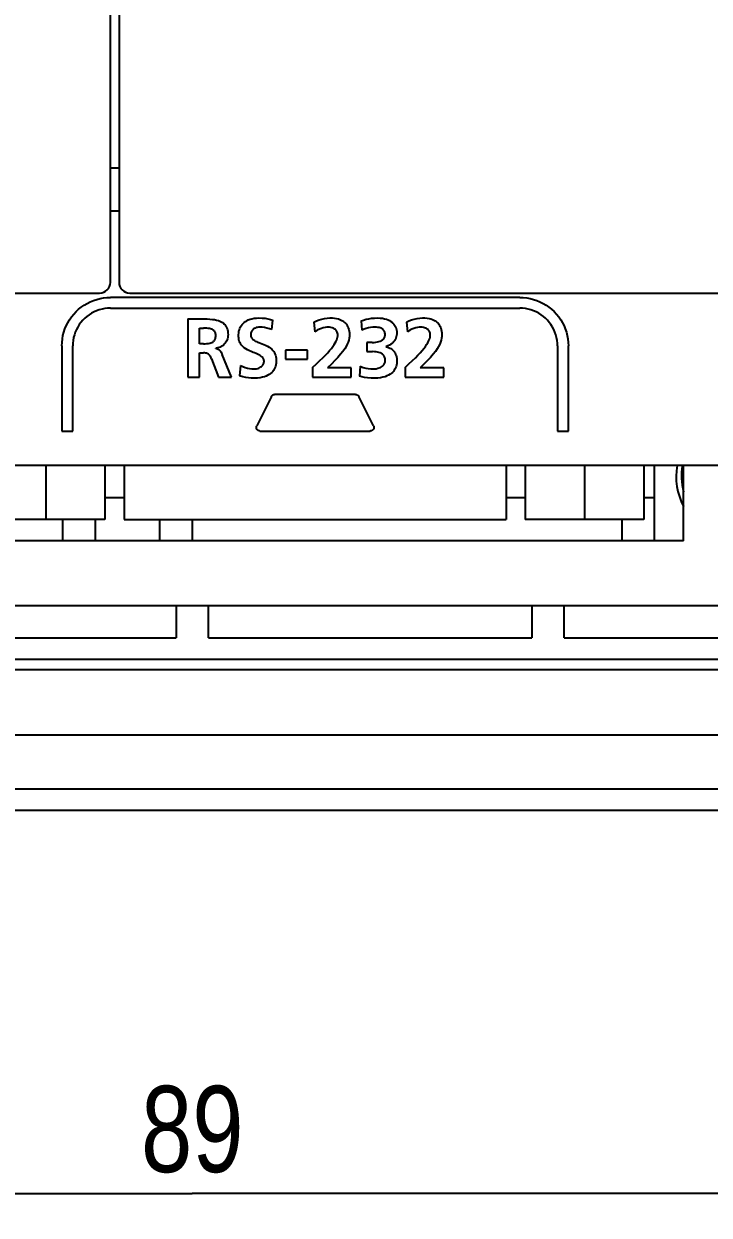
# Model space of a CAD drawing. Extents: x 0 to 563, y 0 to 379.
# Drawn here: x 472.1 to 503.9, y 95.8 to 151.1 of the extents above; entities that cross this region are included whole.
import ezdxf
from ezdxf.enums import TextEntityAlignment as Align

# ---------------------------------------------------------------- set-up
doc = ezdxf.new("R2010")
doc.units = 0
doc.header["$LTSCALE"] = 32.67
doc.layers.get('0').update_dxf_attribs({"linetype": 'CONTINUOUS'})
doc.layers.add('DIM', color=7, linetype='CONTINUOUS')
doc.styles.get("Standard").update_dxf_attribs({"font": 'txt', "width": 0.8})
doc.dimstyles.get("Standard").update_dxf_attribs({"dimtxt": 2.5, "dimasz": 2.5, "dimexe": 1.25, "dimexo": 0.625, "dimtad": 1, "dimcen": 2.5, "dimazin": 3, "dimtfac": 1, "dimtmove": 0, "dimatfit": 3})

# ---------------------------------------------------------------- blocks, each defined once
blk = doc.blocks.new('_OPEN')
at = {"color": 0, "linetype": 'BYBLOCK'}
for p, q in [((0, 0), (-1, 0.263)), ((-1, -0.263), (0, 0)), ((-1, 0), (0, 0))]:
    blk.add_line(p, q, dxfattribs=at)
blk = doc.blocks.new('*D9')
at = {"layer": 'DIM', "color": 2, "linetype": 'CONTINUOUS'}
for p, q in [((435.518, 119.573), (435.518, 97.777)), ((524.318, 119.573), (524.318, 97.777)), ((435.518, 97.777), (435.518, 95.777)), ((524.318, 97.777), (524.318, 95.777)), ((435.518, 96.777), (479.918, 96.777)), ((524.318, 96.777), (479.918, 96.777))]:
    blk.add_line(p, q, dxfattribs=at)
at = {"layer": 'DIM', "color": 2, "linetype": 'CONTINUOUS', "xscale": 1.9, "yscale": 1.9, "zscale": 1.9, "rotation": 180}
blk.add_blockref('_OPEN', (435.518, 96.777), dxfattribs=at)
at = {"layer": 'DIM', "color": 2, "linetype": 'CONTINUOUS', "xscale": 1.9, "yscale": 1.9, "zscale": 1.9}
blk.add_blockref('_OPEN', (524.318, 96.777), dxfattribs=at)
at = {"layer": 'DIM', "color": 2, "linetype": 'CONTINUOUS', "width": 0.8}
blk.add_text('89', height=4, dxfattribs=at).set_placement((479.918, 97.777), align=Align.CENTER)

msp = doc.modelspace()

# ---------------------------------------------------------------- linework, layer by layer
at = {"color": 7, "linetype": 'CONTINUOUS'}
for p, q in [((476.118, 139.073), (476.118, 237.573)), ((476.518, 237.573), (476.518, 139.073)), ((476.518, 144.373), (476.118, 144.373)), ((476.518, 142.373), (476.118, 142.373)), ((410.018, 138.573), (475.618, 138.573)), ((475.334, 138.231), (475.488, 138.282)), ((475.488, 138.282), (475.644, 138.322)), ((475.644, 138.322), (475.802, 138.351)), ((475.802, 138.351), (475.96, 138.368)), ((475.96, 138.368), (476.118, 138.374)), ((495.117, 138.374), (476.118, 138.374)), ((477.018, 138.573), (542.618, 138.573)), ((495.117, 138.374), (495.275, 138.368)), ((495.275, 138.368), (495.434, 138.351)), ((495.434, 138.351), (495.592, 138.322)), ((495.592, 138.322), (495.748, 138.283)), ((495.748, 138.283), (495.902, 138.231)), ((474.416, 137.596), (474.526, 137.714)), ((474.526, 137.714), (474.643, 137.823)), ((474.643, 137.823), (474.768, 137.923)), ((474.768, 137.923), (474.9, 138.015)), ((474.9, 138.015), (475.039, 138.097)), ((475.039, 138.097), (475.184, 138.169)), ((475.184, 138.169), (475.334, 138.231)), ((475.358, 137.699), (475.241, 137.637)), ((475.479, 137.751), (475.358, 137.699)), ((475.604, 137.795), (475.479, 137.751)), ((475.732, 137.829), (475.604, 137.795)), ((475.861, 137.854), (475.732, 137.829)), ((475.991, 137.869), (475.861, 137.854)), ((476.118, 137.873), (475.991, 137.869)), ((476.118, 137.873), (495.117, 137.873)), ((495.245, 137.869), (495.117, 137.873)), ((495.375, 137.854), (495.245, 137.869)), ((495.504, 137.829), (495.375, 137.854)), ((495.633, 137.795), (495.504, 137.829)), ((495.757, 137.751), (495.633, 137.795)), ((495.878, 137.699), (495.757, 137.751)), ((495.994, 137.637), (495.878, 137.699)), ((495.902, 138.231), (496.052, 138.169)), ((496.052, 138.169), (496.196, 138.097)), ((496.196, 138.097), (496.335, 138.015)), ((496.335, 138.015), (496.467, 137.924)), ((496.467, 137.924), (496.592, 137.823)), ((496.592, 137.823), (496.71, 137.714)), ((496.71, 137.714), (496.82, 137.595)), ((474.07, 137.058), (474.142, 137.201)), ((474.142, 137.201), (474.224, 137.339)), ((474.224, 137.339), (474.315, 137.471)), ((474.315, 137.471), (474.416, 137.596)), ((474.751, 137.216), (474.674, 137.111)), ((474.835, 137.314), (474.751, 137.216)), ((474.927, 137.405), (474.835, 137.314)), ((475.025, 137.49), (474.927, 137.405)), ((475.129, 137.567), (475.025, 137.49)), ((475.241, 137.637), (475.129, 137.567)), ((479.718, 137.375), (480.459, 137.375)), ((479.718, 137.375), (479.718, 134.674)), ((480.459, 137.375), (480.602, 137.373)), ((480.602, 137.373), (480.733, 137.367)), ((480.733, 137.367), (480.851, 137.357)), ((480.851, 137.357), (480.956, 137.343)), ((480.956, 137.343), (481.048, 137.324)), ((481.048, 137.324), (481.128, 137.301)), ((481.128, 137.301), (481.199, 137.275)), ((481.199, 137.275), (481.26, 137.245)), ((481.26, 137.245), (481.314, 137.213)), ((481.314, 137.213), (481.361, 137.178)), ((481.361, 137.178), (481.404, 137.14)), ((481.404, 137.14), (481.441, 137.098)), ((482.231, 137.116), (482.276, 137.165)), ((482.276, 137.165), (482.326, 137.211)), ((482.326, 137.211), (482.383, 137.253)), ((482.383, 137.253), (482.446, 137.292)), ((482.446, 137.292), (482.517, 137.327)), ((482.517, 137.327), (482.597, 137.358)), ((482.597, 137.358), (482.686, 137.384)), ((482.686, 137.384), (482.784, 137.404)), ((482.784, 137.404), (482.891, 137.417)), ((482.891, 137.417), (483.009, 137.421)), ((483.009, 137.421), (483.16, 137.417)), ((483.16, 137.417), (483.299, 137.404)), ((483.299, 137.404), (483.427, 137.384)), ((483.427, 137.384), (483.546, 137.357)), ((483.546, 137.357), (483.655, 137.325)), ((483.605, 136.88), (483.655, 137.325)), ((485.561, 137.228), (485.677, 137.282)), ((485.561, 137.228), (485.604, 136.779)), ((485.677, 137.282), (485.8, 137.328)), ((485.8, 137.328), (485.927, 137.365)), ((485.927, 137.365), (486.056, 137.394)), ((486.056, 137.394), (486.183, 137.412)), ((486.183, 137.412), (486.304, 137.42)), ((486.304, 137.42), (486.418, 137.42)), ((486.418, 137.42), (486.522, 137.412)), ((486.522, 137.412), (486.614, 137.398)), ((486.614, 137.398), (486.696, 137.377)), ((486.696, 137.377), (486.769, 137.353)), ((486.769, 137.353), (486.833, 137.324)), ((486.833, 137.324), (486.89, 137.292)), ((486.89, 137.292), (486.942, 137.256)), ((486.942, 137.256), (486.988, 137.217)), ((486.988, 137.217), (487.03, 137.174)), ((487.03, 137.174), (487.068, 137.127)), ((487.76, 137.286), (487.869, 137.325)), ((487.76, 137.286), (487.791, 136.853)), ((487.869, 137.325), (487.986, 137.358)), ((487.986, 137.358), (488.11, 137.385)), ((488.11, 137.385), (488.24, 137.405)), ((488.24, 137.405), (488.376, 137.417)), ((488.376, 137.417), (488.515, 137.421)), ((488.515, 137.421), (488.632, 137.417)), ((488.632, 137.417), (488.741, 137.404)), ((488.741, 137.404), (488.84, 137.384)), ((488.84, 137.384), (488.929, 137.359)), ((488.929, 137.359), (489.008, 137.329)), ((489.008, 137.329), (489.076, 137.297)), ((489.076, 137.297), (489.135, 137.261)), ((489.135, 137.261), (489.186, 137.223)), ((489.186, 137.223), (489.231, 137.183)), ((489.231, 137.183), (489.27, 137.14)), ((489.27, 137.14), (489.305, 137.093)), ((489.854, 137.228), (489.97, 137.282)), ((489.854, 137.228), (489.897, 136.779)), ((489.97, 137.282), (490.093, 137.328)), ((490.093, 137.328), (490.22, 137.365)), ((490.22, 137.365), (490.349, 137.394)), ((490.349, 137.394), (490.476, 137.412)), ((490.476, 137.412), (490.598, 137.42)), ((490.598, 137.42), (490.711, 137.42)), ((490.711, 137.42), (490.815, 137.412)), ((490.815, 137.412), (490.908, 137.398)), ((490.908, 137.398), (490.989, 137.377)), ((490.989, 137.377), (491.062, 137.353)), ((491.062, 137.353), (491.126, 137.324)), ((491.126, 137.324), (491.183, 137.292)), ((491.183, 137.292), (491.235, 137.256)), ((491.235, 137.256), (491.281, 137.217)), ((491.281, 137.217), (491.323, 137.174)), ((491.323, 137.174), (491.361, 137.127)), ((496.105, 137.568), (495.994, 137.637)), ((496.21, 137.491), (496.105, 137.568)), ((496.308, 137.406), (496.21, 137.491)), ((496.399, 137.315), (496.308, 137.406)), ((496.484, 137.217), (496.399, 137.315)), ((496.561, 137.112), (496.484, 137.217)), ((496.82, 137.595), (496.921, 137.47)), ((496.921, 137.47), (497.013, 137.338)), ((497.013, 137.338), (497.094, 137.2)), ((497.094, 137.2), (497.166, 137.058)), ((473.891, 136.447), (473.919, 136.605)), ((473.919, 136.605), (473.959, 136.76)), ((473.959, 136.76), (474.009, 136.911)), ((474.009, 136.911), (474.07, 137.058)), ((474.446, 136.638), (474.412, 136.51)), ((474.49, 136.763), (474.446, 136.638)), ((474.543, 136.884), (474.49, 136.763)), ((474.604, 137), (474.543, 136.884)), ((474.674, 137.111), (474.604, 137)), ((480.26, 136.949), (480.438, 136.949)), ((480.26, 136.222), (480.26, 136.949)), ((480.52, 136.948), (480.438, 136.949)), ((480.593, 136.945), (480.52, 136.948)), ((480.66, 136.938), (480.593, 136.945)), ((480.719, 136.928), (480.66, 136.938)), ((480.771, 136.915), (480.719, 136.928)), ((480.816, 136.899), (480.771, 136.915)), ((480.855, 136.881), (480.816, 136.899)), ((480.888, 136.861), (480.855, 136.881)), ((480.916, 136.839), (480.888, 136.861)), ((480.939, 136.815), (480.916, 136.839)), ((480.959, 136.789), (480.939, 136.815)), ((480.976, 136.761), (480.959, 136.789)), ((480.99, 136.73), (480.976, 136.761)), ((481, 136.694), (480.99, 136.73)), ((481.007, 136.653), (481, 136.694)), ((481.011, 136.606), (481.007, 136.653)), ((481.009, 136.558), (481.011, 136.606)), ((481.441, 137.098), (481.473, 137.053)), ((481.473, 137.053), (481.501, 137.003)), ((481.501, 137.003), (481.525, 136.947)), ((481.525, 136.947), (481.546, 136.884)), ((481.546, 136.884), (481.561, 136.813)), ((481.561, 136.813), (481.572, 136.733)), ((481.572, 136.733), (481.576, 136.644)), ((481.576, 136.644), (481.573, 136.579)), ((482.065, 136.642), (482.071, 136.723)), ((482.065, 136.56), (482.065, 136.642)), ((482.071, 136.723), (482.084, 136.802)), ((482.084, 136.802), (482.104, 136.876)), ((482.104, 136.876), (482.128, 136.944)), ((482.128, 136.944), (482.158, 137.006)), ((482.158, 137.006), (482.192, 137.063)), ((482.192, 137.063), (482.231, 137.116)), ((482.632, 136.67), (482.629, 136.62)), ((482.629, 136.62), (482.631, 136.588)), ((482.631, 136.588), (482.637, 136.559)), ((482.639, 136.716), (482.632, 136.67)), ((482.65, 136.757), (482.639, 136.716)), ((482.665, 136.794), (482.65, 136.757)), ((482.684, 136.828), (482.665, 136.794)), ((482.707, 136.859), (482.684, 136.828)), ((482.734, 136.887), (482.707, 136.859)), ((482.764, 136.912), (482.734, 136.887)), ((482.799, 136.935), (482.764, 136.912)), ((482.838, 136.955), (482.799, 136.935)), ((482.884, 136.971), (482.838, 136.955)), ((482.935, 136.984), (482.884, 136.971)), ((482.992, 136.993), (482.935, 136.984)), ((483.055, 136.996), (482.992, 136.993)), ((483.162, 136.992), (483.055, 136.996)), ((483.273, 136.978), (483.162, 136.992)), ((483.384, 136.954), (483.273, 136.978)), ((483.496, 136.922), (483.384, 136.954)), ((483.605, 136.88), (483.496, 136.922)), ((485.715, 136.847), (485.604, 136.779)), ((485.817, 136.898), (485.715, 136.847)), ((485.91, 136.937), (485.817, 136.898)), ((485.997, 136.964), (485.91, 136.937)), ((486.078, 136.982), (485.997, 136.964)), ((486.155, 136.993), (486.078, 136.982)), ((486.227, 136.996), (486.155, 136.993)), ((486.289, 136.993), (486.227, 136.996)), ((486.347, 136.984), (486.289, 136.993)), ((486.401, 136.97), (486.347, 136.984)), ((486.449, 136.953), (486.401, 136.97)), ((486.492, 136.931), (486.449, 136.953)), ((486.53, 136.907), (486.492, 136.931)), ((486.563, 136.88), (486.53, 136.907)), ((486.59, 136.851), (486.563, 136.88)), ((486.613, 136.821), (486.59, 136.851)), ((486.632, 136.789), (486.613, 136.821)), ((486.647, 136.754), (486.632, 136.789)), ((486.659, 136.717), (486.647, 136.754)), ((486.657, 136.531), (486.665, 136.584)), ((486.666, 136.676), (486.659, 136.717)), ((486.665, 136.584), (486.668, 136.632)), ((486.668, 136.632), (486.666, 136.676)), ((487.068, 137.127), (487.102, 137.076)), ((487.102, 137.076), (487.132, 137.019)), ((487.132, 137.019), (487.158, 136.957)), ((487.158, 136.957), (487.18, 136.888)), ((487.18, 136.888), (487.196, 136.812)), ((487.196, 136.812), (487.206, 136.726)), ((487.206, 136.726), (487.21, 136.632)), ((487.21, 136.632), (487.206, 136.557)), ((487.89, 136.896), (487.791, 136.853)), ((487.991, 136.933), (487.89, 136.896)), ((488.093, 136.961), (487.991, 136.933)), ((488.195, 136.98), (488.093, 136.961)), ((488.296, 136.992), (488.195, 136.98)), ((488.399, 136.996), (488.296, 136.992)), ((488.47, 136.993), (488.399, 136.996)), ((488.533, 136.986), (488.47, 136.993)), ((488.587, 136.975), (488.533, 136.986)), ((488.635, 136.962), (488.587, 136.975)), ((488.677, 136.945), (488.635, 136.962)), ((488.713, 136.926), (488.677, 136.945)), ((488.745, 136.904), (488.713, 136.926)), ((488.772, 136.88), (488.745, 136.904)), ((488.796, 136.854), (488.772, 136.88)), ((488.816, 136.825), (488.796, 136.854)), ((488.833, 136.795), (488.816, 136.825)), ((488.846, 136.761), (488.833, 136.795)), ((488.855, 136.724), (488.846, 136.761)), ((488.861, 136.684), (488.855, 136.724)), ((488.856, 136.571), (488.862, 136.605)), ((488.864, 136.64), (488.861, 136.684)), ((488.862, 136.605), (488.864, 136.64)), ((489.305, 137.093), (489.335, 137.043)), ((489.335, 137.043), (489.359, 136.988)), ((489.359, 136.988), (489.379, 136.93)), ((489.379, 136.93), (489.394, 136.867)), ((489.396, 136.602), (489.382, 136.54)), ((489.394, 136.867), (489.402, 136.802)), ((489.403, 136.668), (489.396, 136.602)), ((489.402, 136.802), (489.405, 136.735)), ((489.405, 136.735), (489.403, 136.668)), ((490.008, 136.847), (489.897, 136.779)), ((490.11, 136.898), (490.008, 136.847)), ((490.204, 136.937), (490.11, 136.898)), ((490.29, 136.964), (490.204, 136.937)), ((490.371, 136.982), (490.29, 136.964)), ((490.448, 136.993), (490.371, 136.982)), ((490.52, 136.996), (490.448, 136.993)), ((490.582, 136.993), (490.52, 136.996)), ((490.64, 136.984), (490.582, 136.993)), ((490.694, 136.97), (490.64, 136.984)), ((490.742, 136.953), (490.694, 136.97)), ((490.785, 136.931), (490.742, 136.953)), ((490.823, 136.907), (490.785, 136.931)), ((490.856, 136.88), (490.823, 136.907)), ((490.883, 136.851), (490.856, 136.88)), ((490.907, 136.821), (490.883, 136.851)), ((490.926, 136.789), (490.907, 136.821)), ((490.941, 136.754), (490.926, 136.789)), ((490.952, 136.717), (490.941, 136.754)), ((490.95, 136.531), (490.958, 136.584)), ((490.959, 136.676), (490.952, 136.717)), ((490.958, 136.584), (490.961, 136.632)), ((490.961, 136.632), (490.959, 136.676)), ((491.361, 137.127), (491.395, 137.076)), ((491.395, 137.076), (491.425, 137.019)), ((491.425, 137.019), (491.451, 136.957)), ((491.451, 136.957), (491.473, 136.888)), ((491.473, 136.888), (491.489, 136.812)), ((491.489, 136.812), (491.499, 136.726)), ((491.499, 136.726), (491.503, 136.632)), ((491.503, 136.632), (491.499, 136.557)), ((496.631, 137.001), (496.561, 137.112)), ((496.693, 136.884), (496.631, 137.001)), ((496.746, 136.763), (496.693, 136.884)), ((496.789, 136.638), (496.746, 136.763)), ((496.824, 136.51), (496.789, 136.638)), ((497.166, 137.058), (497.227, 136.911)), ((497.227, 136.911), (497.277, 136.759)), ((497.277, 136.759), (497.317, 136.604)), ((497.317, 136.604), (497.345, 136.447)), ((473.868, 136.124), (473.874, 136.286)), ((473.868, 136.124), (473.868, 132.173)), ((473.874, 136.286), (473.891, 136.447)), ((474.373, 136.251), (474.368, 136.124)), ((474.368, 132.173), (474.368, 136.124)), ((474.388, 136.381), (474.373, 136.251)), ((474.412, 136.51), (474.388, 136.381)), ((480.438, 136.222), (480.26, 136.222)), ((480.438, 136.222), (480.523, 136.223)), ((480.523, 136.223), (480.6, 136.229)), ((480.6, 136.229), (480.668, 136.237)), ((480.668, 136.237), (480.728, 136.25)), ((480.728, 136.25), (480.781, 136.265)), ((480.781, 136.265), (480.826, 136.284)), ((480.826, 136.284), (480.864, 136.305)), ((480.864, 136.305), (480.896, 136.327)), ((480.896, 136.327), (480.923, 136.352)), ((480.923, 136.352), (480.946, 136.378)), ((480.946, 136.378), (480.965, 136.407)), ((480.965, 136.407), (480.981, 136.438)), ((480.981, 136.438), (480.994, 136.473)), ((480.994, 136.473), (481.003, 136.513)), ((481.003, 136.513), (481.009, 136.558)), ((481.149, 136.046), (481.085, 136.029)), ((481.208, 136.069), (481.149, 136.046)), ((481.263, 136.096), (481.208, 136.069)), ((481.314, 136.128), (481.263, 136.096)), ((481.361, 136.164), (481.314, 136.128)), ((481.404, 136.204), (481.361, 136.164)), ((481.442, 136.248), (481.404, 136.204)), ((481.476, 136.296), (481.442, 136.248)), ((481.506, 136.346), (481.476, 136.296)), ((481.53, 136.4), (481.506, 136.346)), ((481.55, 136.458), (481.53, 136.4)), ((481.564, 136.517), (481.55, 136.458)), ((481.573, 136.579), (481.564, 136.517)), ((482.071, 136.483), (482.065, 136.56)), ((482.083, 136.412), (482.071, 136.483)), ((482.101, 136.348), (482.083, 136.412)), ((482.124, 136.289), (482.101, 136.348)), ((482.152, 136.233), (482.124, 136.289)), ((482.186, 136.181), (482.152, 136.233)), ((482.226, 136.13), (482.186, 136.181)), ((482.273, 136.082), (482.226, 136.13)), ((482.33, 136.034), (482.273, 136.082)), ((482.398, 135.987), (482.33, 136.034)), ((482.637, 136.559), (482.646, 136.532)), ((482.646, 136.532), (482.658, 136.505)), ((482.658, 136.505), (482.675, 136.479)), ((482.675, 136.479), (482.697, 136.453)), ((482.697, 136.453), (482.725, 136.426)), ((482.725, 136.426), (482.759, 136.4)), ((482.759, 136.4), (482.799, 136.375)), ((482.799, 136.375), (482.843, 136.351)), ((482.843, 136.351), (482.892, 136.328)), ((482.892, 136.328), (482.948, 136.304)), ((482.948, 136.304), (483.011, 136.279)), ((483.011, 136.279), (483.157, 136.222)), ((483.157, 136.222), (483.238, 136.189)), ((483.238, 136.189), (483.322, 136.152)), ((483.322, 136.152), (483.406, 136.11)), ((483.406, 136.11), (483.483, 136.063)), ((483.483, 136.063), (483.551, 136.014)), ((486.371, 136.011), (486.439, 136.101)), ((486.439, 136.101), (486.498, 136.186)), ((486.498, 136.186), (486.547, 136.265)), ((486.547, 136.265), (486.587, 136.341)), ((486.587, 136.341), (486.618, 136.41)), ((486.618, 136.41), (486.641, 136.474)), ((486.641, 136.474), (486.657, 136.531)), ((487.057, 136.098), (486.989, 135.986)), ((487.109, 136.202), (487.057, 136.098)), ((487.148, 136.3), (487.109, 136.202)), ((487.176, 136.391), (487.148, 136.3)), ((487.196, 136.477), (487.176, 136.391)), ((487.206, 136.557), (487.196, 136.477)), ((488.264, 136.284), (488.016, 136.284)), ((488.016, 136.284), (488.016, 135.858)), ((488.264, 136.284), (488.356, 136.287)), ((488.356, 136.287), (488.439, 136.294)), ((488.439, 136.294), (488.511, 136.306)), ((488.511, 136.306), (488.575, 136.322)), ((488.575, 136.322), (488.63, 136.34)), ((488.63, 136.34), (488.677, 136.361)), ((488.677, 136.361), (488.716, 136.383)), ((488.716, 136.383), (488.75, 136.407)), ((488.75, 136.407), (488.778, 136.431)), ((488.778, 136.431), (488.801, 136.457)), ((488.801, 136.457), (488.82, 136.483)), ((488.82, 136.483), (488.835, 136.511)), ((488.835, 136.511), (488.847, 136.54)), ((488.847, 136.54), (488.856, 136.571)), ((488.992, 136.12), (488.902, 136.082)), ((488.902, 136.075), (488.902, 136.082)), ((488.902, 136.075), (488.968, 136.063)), ((488.968, 136.063), (489.029, 136.045)), ((489.068, 136.159), (488.992, 136.12)), ((489.029, 136.045), (489.084, 136.023)), ((489.134, 136.2), (489.068, 136.159)), ((489.189, 136.242), (489.134, 136.2)), ((489.237, 136.285), (489.189, 136.242)), ((489.277, 136.33), (489.237, 136.285)), ((489.311, 136.378), (489.277, 136.33)), ((489.34, 136.428), (489.311, 136.378)), ((489.364, 136.482), (489.34, 136.428)), ((489.382, 136.54), (489.364, 136.482)), ((490.664, 136.011), (490.733, 136.101)), ((490.733, 136.101), (490.791, 136.186)), ((490.791, 136.186), (490.84, 136.265)), ((490.84, 136.265), (490.88, 136.341)), ((490.88, 136.341), (490.912, 136.41)), ((490.912, 136.41), (490.934, 136.474)), ((490.934, 136.474), (490.95, 136.531)), ((491.35, 136.098), (491.283, 135.986)), ((491.402, 136.202), (491.35, 136.098)), ((491.441, 136.3), (491.402, 136.202)), ((491.47, 136.391), (491.441, 136.3)), ((491.489, 136.477), (491.47, 136.391)), ((491.499, 136.557), (491.489, 136.477)), ((496.848, 136.38), (496.824, 136.51)), ((496.863, 136.251), (496.848, 136.38)), ((496.868, 136.124), (496.863, 136.251)), ((496.868, 136.124), (496.868, 132.173)), ((497.345, 136.447), (497.362, 136.286)), ((497.362, 136.286), (497.368, 136.124)), ((497.368, 132.173), (497.368, 136.124)), ((480.26, 135.796), (480.434, 135.796)), ((480.26, 134.674), (480.26, 135.796)), ((480.485, 135.795), (480.434, 135.796)), ((480.53, 135.791), (480.485, 135.795)), ((480.57, 135.783), (480.53, 135.791)), ((480.605, 135.772), (480.57, 135.783)), ((480.635, 135.759), (480.605, 135.772)), ((480.663, 135.743), (480.635, 135.759)), ((480.689, 135.724), (480.663, 135.743)), ((480.711, 135.701), (480.689, 135.724)), ((480.733, 135.674), (480.711, 135.701)), ((480.753, 135.643), (480.733, 135.674)), ((480.772, 135.606), (480.753, 135.643)), ((480.791, 135.564), (480.772, 135.606)), ((480.809, 135.517), (480.791, 135.564)), ((480.809, 135.517), (481.135, 134.674)), ((481.085, 136.029), (481.018, 136.017)), ((481.018, 136.009), (481.018, 136.017)), ((481.018, 136.009), (481.044, 136.005)), ((481.044, 136.005), (481.07, 135.999)), ((481.07, 135.999), (481.095, 135.989)), ((481.095, 135.989), (481.121, 135.975)), ((481.121, 135.975), (481.147, 135.958)), ((481.147, 135.958), (481.173, 135.935)), ((481.173, 135.935), (481.199, 135.907)), ((481.199, 135.907), (481.226, 135.873)), ((481.226, 135.873), (481.252, 135.832)), ((481.252, 135.832), (481.279, 135.785)), ((481.279, 135.785), (481.305, 135.73)), ((481.738, 134.674), (481.305, 135.73)), ((482.478, 135.94), (482.398, 135.987)), ((482.566, 135.896), (482.478, 135.94)), ((482.654, 135.858), (482.566, 135.896)), ((482.736, 135.825), (482.654, 135.858)), ((482.812, 135.795), (482.736, 135.825)), ((482.881, 135.767), (482.812, 135.795)), ((482.943, 135.741), (482.881, 135.767)), ((482.999, 135.715), (482.943, 135.741)), ((483.048, 135.689), (482.999, 135.715)), ((483.091, 135.662), (483.048, 135.689)), ((483.128, 135.636), (483.091, 135.662)), ((483.159, 135.608), (483.128, 135.636)), ((483.185, 135.58), (483.159, 135.608)), ((483.206, 135.551), (483.185, 135.58)), ((483.222, 135.522), (483.206, 135.551)), ((483.235, 135.491), (483.222, 135.522)), ((483.243, 135.458), (483.235, 135.491)), ((483.551, 136.014), (483.608, 135.965)), ((483.608, 135.965), (483.655, 135.915)), ((483.655, 135.915), (483.695, 135.863)), ((483.695, 135.863), (483.727, 135.81)), ((483.727, 135.81), (483.755, 135.754)), ((483.755, 135.754), (483.777, 135.694)), ((483.777, 135.694), (483.795, 135.628)), ((483.795, 135.628), (483.807, 135.556)), ((483.807, 135.556), (483.813, 135.479)), ((483.813, 135.479), (483.813, 135.399)), ((485.266, 135.928), (484.248, 135.928)), ((484.248, 135.928), (484.248, 135.502)), ((484.248, 135.502), (485.266, 135.502)), ((485.266, 135.502), (485.266, 135.928)), ((485.836, 135.44), (485.975, 135.574)), ((485.975, 135.574), (486.096, 135.697)), ((486.096, 135.697), (486.201, 135.81)), ((486.201, 135.81), (486.292, 135.914)), ((486.292, 135.914), (486.371, 136.011)), ((486.678, 135.591), (486.535, 135.439)), ((486.801, 135.733), (486.678, 135.591)), ((486.905, 135.864), (486.801, 135.733)), ((486.989, 135.986), (486.905, 135.864)), ((488.016, 135.858), (488.279, 135.858)), ((488.368, 135.856), (488.279, 135.858)), ((488.446, 135.848), (488.368, 135.856)), ((488.515, 135.837), (488.446, 135.848)), ((488.576, 135.823), (488.515, 135.837)), ((488.629, 135.805), (488.576, 135.823)), ((488.676, 135.784), (488.629, 135.805)), ((488.716, 135.76), (488.676, 135.784)), ((488.75, 135.734), (488.716, 135.76)), ((488.779, 135.706), (488.75, 135.734)), ((488.804, 135.677), (488.779, 135.706)), ((488.825, 135.646), (488.804, 135.677)), ((488.842, 135.613), (488.825, 135.646)), ((488.856, 135.576), (488.842, 135.613)), ((488.866, 135.535), (488.856, 135.576)), ((488.873, 135.488), (488.866, 135.535)), ((488.875, 135.436), (488.873, 135.488)), ((489.084, 136.023), (489.135, 135.997)), ((489.135, 135.997), (489.181, 135.966)), ((489.181, 135.966), (489.224, 135.931)), ((489.224, 135.931), (489.262, 135.892)), ((489.262, 135.892), (489.297, 135.849)), ((489.297, 135.849), (489.327, 135.801)), ((489.327, 135.801), (489.355, 135.748)), ((489.355, 135.748), (489.377, 135.689)), ((489.377, 135.689), (489.396, 135.623)), ((489.396, 135.623), (489.409, 135.55)), ((489.409, 135.55), (489.416, 135.47)), ((490.129, 135.44), (490.268, 135.574)), ((490.268, 135.574), (490.389, 135.697)), ((490.389, 135.697), (490.494, 135.81)), ((490.494, 135.81), (490.585, 135.914)), ((490.585, 135.914), (490.664, 136.011)), ((490.972, 135.591), (490.828, 135.439)), ((491.095, 135.733), (490.972, 135.591)), ((491.198, 135.864), (491.095, 135.733)), ((491.283, 135.986), (491.198, 135.864)), ((482.157, 135.219), (482.107, 134.732)), ((482.157, 135.219), (482.264, 135.167)), ((482.264, 135.167), (482.371, 135.124)), ((482.371, 135.124), (482.477, 135.092)), ((482.477, 135.092), (482.579, 135.07)), ((482.579, 135.07), (482.677, 135.057)), ((482.677, 135.057), (482.769, 135.053)), ((482.769, 135.053), (482.83, 135.056)), ((482.83, 135.056), (482.892, 135.065)), ((482.892, 135.065), (482.952, 135.079)), ((482.952, 135.079), (483.008, 135.098)), ((483.008, 135.098), (483.058, 135.12)), ((483.058, 135.12), (483.101, 135.145)), ((483.101, 135.145), (483.137, 135.172)), ((483.137, 135.172), (483.166, 135.199)), ((483.166, 135.199), (483.191, 135.227)), ((483.191, 135.227), (483.21, 135.257)), ((483.21, 135.257), (483.226, 135.288)), ((483.226, 135.288), (483.238, 135.32)), ((483.238, 135.32), (483.245, 135.355)), ((483.248, 135.424), (483.243, 135.458)), ((483.245, 135.355), (483.248, 135.39)), ((483.248, 135.39), (483.248, 135.424)), ((483.648, 134.938), (483.603, 134.89)), ((483.687, 134.99), (483.648, 134.938)), ((483.721, 135.045), (483.687, 134.99)), ((483.75, 135.106), (483.721, 135.045)), ((483.775, 135.173), (483.75, 135.106)), ((483.794, 135.244), (483.775, 135.173)), ((483.806, 135.321), (483.794, 135.244)), ((483.813, 135.399), (483.806, 135.321)), ((485.499, 135.126), (485.677, 135.293)), ((485.499, 135.126), (485.499, 134.674)), ((485.677, 135.293), (485.836, 135.44)), ((486.373, 135.276), (486.192, 135.099)), ((487.295, 135.099), (486.192, 135.099)), ((486.535, 135.439), (486.373, 135.276)), ((487.295, 134.674), (487.295, 135.099)), ((487.706, 135.177), (487.675, 134.716)), ((487.706, 135.177), (487.841, 135.129)), ((487.841, 135.129), (487.966, 135.094)), ((487.966, 135.094), (488.086, 135.071)), ((488.086, 135.071), (488.199, 135.057)), ((488.199, 135.057), (488.306, 135.053)), ((488.306, 135.053), (488.378, 135.056)), ((488.378, 135.056), (488.453, 135.067)), ((488.453, 135.067), (488.525, 135.083)), ((488.525, 135.083), (488.592, 135.104)), ((488.592, 135.104), (488.65, 135.129)), ((488.65, 135.129), (488.698, 135.155)), ((488.698, 135.155), (488.739, 135.182)), ((488.739, 135.182), (488.773, 135.21)), ((488.773, 135.21), (488.802, 135.24)), ((488.802, 135.24), (488.825, 135.27)), ((488.825, 135.27), (488.843, 135.302)), ((488.843, 135.302), (488.857, 135.335)), ((488.857, 135.335), (488.867, 135.369)), ((488.867, 135.369), (488.873, 135.403)), ((488.873, 135.403), (488.875, 135.436)), ((489.251, 134.941), (489.206, 134.893)), ((489.29, 134.991), (489.251, 134.941)), ((489.324, 135.045), (489.29, 134.991)), ((489.353, 135.103), (489.324, 135.045)), ((489.377, 135.167), (489.353, 135.103)), ((489.397, 135.236), (489.377, 135.167)), ((489.41, 135.311), (489.397, 135.236)), ((489.416, 135.39), (489.41, 135.311)), ((489.416, 135.47), (489.416, 135.39)), ((489.792, 135.126), (489.97, 135.293)), ((489.792, 135.126), (489.792, 134.674)), ((489.97, 135.293), (490.129, 135.44)), ((490.666, 135.276), (490.485, 135.099)), ((491.588, 135.099), (490.485, 135.099)), ((490.828, 135.439), (490.666, 135.276)), ((491.588, 134.674), (491.588, 135.099)), ((479.718, 134.674), (480.26, 134.674)), ((481.135, 134.674), (481.738, 134.674)), ((482.259, 134.694), (482.107, 134.732)), ((482.398, 134.663), (482.259, 134.694)), ((482.525, 134.643), (482.398, 134.663)), ((482.654, 134.631), (482.525, 134.643)), ((482.8, 134.627), (482.654, 134.631)), ((482.939, 134.632), (482.8, 134.627)), ((483.063, 134.646), (482.939, 134.632)), ((483.171, 134.667), (483.063, 134.646)), ((483.267, 134.694), (483.171, 134.667)), ((483.351, 134.726), (483.267, 134.694)), ((483.426, 134.761), (483.351, 134.726)), ((483.493, 134.801), (483.426, 134.761)), ((483.551, 134.844), (483.493, 134.801)), ((483.603, 134.89), (483.551, 134.844)), ((485.499, 134.674), (487.295, 134.674)), ((487.786, 134.688), (487.675, 134.716)), ((487.912, 134.664), (487.786, 134.688)), ((488.055, 134.645), (487.912, 134.664)), ((488.215, 134.632), (488.055, 134.645)), ((488.384, 134.627), (488.215, 134.632)), ((488.523, 134.632), (488.384, 134.627)), ((488.648, 134.647), (488.523, 134.632)), ((488.761, 134.668), (488.648, 134.647)), ((488.861, 134.696), (488.761, 134.668)), ((488.949, 134.729), (488.861, 134.696)), ((489.027, 134.765), (488.949, 134.729)), ((489.095, 134.805), (489.027, 134.765)), ((489.154, 134.848), (489.095, 134.805)), ((489.206, 134.893), (489.154, 134.848)), ((489.792, 134.674), (491.588, 134.674)), ((483.611, 133.813), (483.626, 133.828)), ((483.626, 133.828), (483.642, 133.842)), ((483.642, 133.842), (483.66, 133.853)), ((483.66, 133.853), (483.679, 133.861)), ((483.679, 133.861), (483.699, 133.868)), ((483.699, 133.868), (483.719, 133.872)), ((483.719, 133.872), (483.74, 133.873)), ((487.496, 133.873), (483.74, 133.873)), ((487.496, 133.873), (487.519, 133.871)), ((487.519, 133.871), (487.541, 133.867)), ((487.541, 133.867), (487.564, 133.859)), ((487.564, 133.859), (487.585, 133.848)), ((487.585, 133.848), (487.604, 133.835)), ((487.604, 133.835), (487.621, 133.819)), ((487.621, 133.819), (487.636, 133.8)), ((483.588, 133.779), (482.908, 132.419)), ((483.588, 133.779), (483.599, 133.797)), ((483.599, 133.797), (483.611, 133.813)), ((487.636, 133.8), (487.649, 133.779)), ((488.328, 132.419), (487.649, 133.779)), ((473.868, 132.173), (474.368, 132.173)), ((482.89, 132.355), (482.893, 132.377)), ((482.89, 132.331), (482.89, 132.355)), ((482.894, 132.308), (482.89, 132.331)), ((482.893, 132.377), (482.899, 132.399)), ((482.9, 132.286), (482.894, 132.308)), ((482.899, 132.399), (482.908, 132.419)), ((482.909, 132.265), (482.9, 132.286)), ((482.921, 132.245), (482.909, 132.265)), ((482.936, 132.227), (482.921, 132.245)), ((482.953, 132.211), (482.936, 132.227)), ((482.972, 132.198), (482.953, 132.211)), ((482.993, 132.187), (482.972, 132.198)), ((483.015, 132.179), (482.993, 132.187)), ((483.038, 132.175), (483.015, 132.179)), ((483.06, 132.173), (483.038, 132.175)), ((483.06, 132.173), (488.176, 132.173)), ((488.198, 132.175), (488.176, 132.173)), ((488.221, 132.179), (488.198, 132.175)), ((488.243, 132.187), (488.221, 132.179)), ((488.264, 132.198), (488.243, 132.187)), ((488.283, 132.211), (488.264, 132.198)), ((488.3, 132.227), (488.283, 132.211)), ((488.315, 132.244), (488.3, 132.227)), ((488.327, 132.264), (488.315, 132.244)), ((488.336, 132.285), (488.327, 132.264)), ((488.328, 132.419), (488.337, 132.399)), ((488.342, 132.307), (488.336, 132.285)), ((488.337, 132.399), (488.343, 132.377)), ((488.346, 132.33), (488.342, 132.307)), ((488.343, 132.377), (488.346, 132.354)), ((488.346, 132.354), (488.346, 132.33)), ((496.868, 132.173), (497.368, 132.173)), ((542.352, 130.573), (442.518, 130.573)), ((473.118, 130.573), (473.118, 128.073)), ((475.868, 130.573), (475.868, 128.073)), ((476.758, 130.573), (476.758, 128.073)), ((494.478, 130.573), (494.478, 128.073)), ((495.368, 130.573), (495.368, 128.073)), ((498.118, 130.573), (498.118, 128.073)), ((500.868, 130.573), (500.868, 128.073)), ((501.368, 127.073), (501.368, 130.573)), ((502.718, 127.073), (502.718, 130.573)), ((476.758, 129.073), (475.868, 129.073)), ((495.368, 129.073), (494.478, 129.073)), ((501.368, 129.073), (500.868, 129.073)), ((475.868, 128.073), (470.368, 128.073)), ((473.918, 127.073), (473.918, 128.073)), ((475.418, 128.073), (475.418, 127.073)), ((476.758, 128.073), (494.478, 128.073)), ((478.418, 127.073), (478.418, 128.073)), ((479.918, 128.073), (479.918, 127.073)), ((500.868, 128.073), (495.368, 128.073)), ((499.868, 127.073), (499.868, 128.073)), ((502.718, 127.073), (468.518, 127.073)), ((405.918, 124.073), (553.918, 124.073)), ((479.168, 124.073), (479.168, 122.573)), ((480.668, 122.573), (480.668, 124.073)), ((495.668, 124.073), (495.668, 122.573)), ((497.168, 122.573), (497.168, 124.073)), ((464.168, 122.573), (479.168, 122.573)), ((480.668, 122.573), (495.668, 122.573)), ((497.168, 122.573), (512.168, 122.573)), ((514.118, 121.573), (445.718, 121.573)), ((514.118, 121.093), (445.718, 121.093)), ((514.118, 118.054), (445.718, 118.054)), ((445.718, 115.573), (514.118, 115.573)), ((398.407, 114.573), (561.429, 114.573))]:
    msp.add_line(p, q, dxfattribs=at)
for centre, radius, start, end in [((475.618, 139.073), 0.5, 270, 360), ((477.018, 139.073), 0.5, 180, 270), ((505.368, 130.073), 3, 170.3945, 207.7424), ((505.368, 130.073), 2.75, 169.5043, 195.065)]:
    msp.add_arc(centre, radius, start, end, dxfattribs=at)

# ---------------------------------------------------------------- dimensions: what is measured, and where the dimension line sits
at = {"layer": 'DIM', "color": 2, "linetype": 'CONTINUOUS'}
dim = msp.add_linear_dim(base=(524.318, 96.777), p1=(435.518, 120.073), p2=(524.318, 120.073), dimstyle='Standard', dxfattribs=at)
dim.commit()
dim.dimension.update_dxf_attribs({"geometry": '*D9', "text_midpoint": (479.818, 96.777), "dimtype": 128})

doc.saveas('drawing.dxf')
